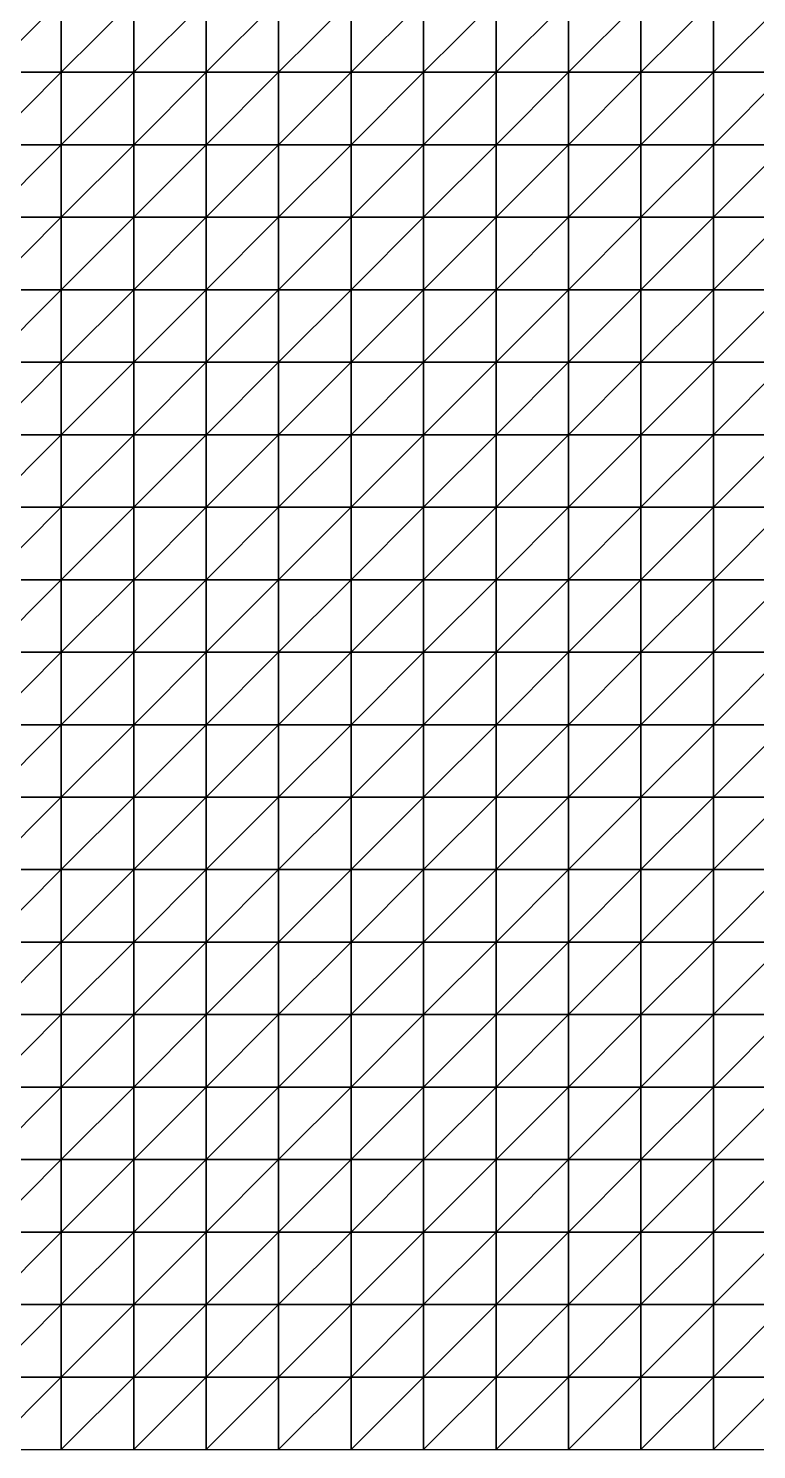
# Model space of a CAD drawing. Header units: metres. Extents: x 351000 to 353000, y 7455000 to 7457000.
# Drawn here: x 352238.7 to 352489.9, y 7455000 to 7455490.1 of the extents above; entities that cross this region are included whole.
import ezdxf

# ---------------------------------------------------------------- set-up
doc = ezdxf.new("R2010")
doc.units = ezdxf.units.M

msp = doc.modelspace()

# ---------------------------------------------------------------- linework, layer by layer
at = {"layer": 'TOPOGRAPHY'}
for points in [[(352225, 7455475, 1289.33), (352250, 7455475, 1289.4), (352250, 7455500, 1292.91)], [(352225, 7455475, 1289.33), (352250, 7455500, 1292.91), (352225, 7455500, 1292.41)], [(352250, 7455475, 1289.4), (352275, 7455475, 1290.27), (352275, 7455500, 1294.08)], [(352250, 7455475, 1289.4), (352275, 7455500, 1294.08), (352250, 7455500, 1292.91)], [(352275, 7455475, 1290.27), (352300, 7455475, 1291.84), (352300, 7455500, 1295.82)], [(352275, 7455475, 1290.27), (352300, 7455500, 1295.82), (352275, 7455500, 1294.08)], [(352300, 7455475, 1291.84), (352325, 7455475, 1293.96), (352325, 7455500, 1297.94)], [(352300, 7455475, 1291.84), (352325, 7455500, 1297.94), (352300, 7455500, 1295.82)], [(352325, 7455475, 1293.96), (352350, 7455475, 1296.39), (352350, 7455500, 1300.2)], [(352325, 7455475, 1293.96), (352350, 7455500, 1300.2), (352325, 7455500, 1297.94)], [(352350, 7455475, 1296.39), (352375, 7455475, 1298.87), (352375, 7455500, 1302.37)], [(352350, 7455475, 1296.39), (352375, 7455500, 1302.37), (352350, 7455500, 1300.2)], [(352375, 7455475, 1298.87), (352400, 7455475, 1301.11), (352400, 7455500, 1304.2)], [(352375, 7455475, 1298.87), (352400, 7455500, 1304.2), (352375, 7455500, 1302.37)], [(352400, 7455475, 1301.11), (352425, 7455475, 1302.87), (352425, 7455500, 1305.5)], [(352400, 7455475, 1301.11), (352425, 7455500, 1305.5), (352400, 7455500, 1304.2)], [(352425, 7455475, 1302.87), (352450, 7455475, 1303.95), (352450, 7455500, 1306.13)], [(352425, 7455475, 1302.87), (352450, 7455500, 1306.13), (352425, 7455500, 1305.5)], [(352450, 7455475, 1303.95), (352475, 7455475, 1304.23), (352475, 7455500, 1306.05)], [(352450, 7455475, 1303.95), (352475, 7455500, 1306.05), (352450, 7455500, 1306.13)], [(352475, 7455475, 1304.23), (352500, 7455475, 1303.68), (352500, 7455500, 1305.27)], [(352475, 7455475, 1304.23), (352500, 7455500, 1305.27), (352475, 7455500, 1306.05)], [(352225, 7455450, 1287.84), (352250, 7455450, 1287.35), (352250, 7455475, 1289.4)], [(352225, 7455450, 1287.84), (352250, 7455475, 1289.4), (352225, 7455475, 1289.33)], [(352250, 7455450, 1287.35), (352275, 7455450, 1287.64), (352275, 7455475, 1290.27)], [(352250, 7455450, 1287.35), (352275, 7455475, 1290.27), (352250, 7455475, 1289.4)], [(352275, 7455450, 1287.64), (352300, 7455450, 1288.69), (352300, 7455475, 1291.84)], [(352275, 7455450, 1287.64), (352300, 7455475, 1291.84), (352275, 7455475, 1290.27)], [(352300, 7455450, 1288.69), (352325, 7455450, 1290.38), (352325, 7455475, 1293.96)], [(352300, 7455450, 1288.69), (352325, 7455475, 1293.96), (352300, 7455475, 1291.84)], [(352325, 7455450, 1290.38), (352350, 7455450, 1292.52), (352350, 7455475, 1296.39)], [(352325, 7455450, 1290.38), (352350, 7455475, 1296.39), (352325, 7455475, 1293.96)], [(352350, 7455450, 1292.52), (352375, 7455450, 1294.85), (352375, 7455475, 1298.87)], [(352350, 7455450, 1292.52), (352375, 7455475, 1298.87), (352350, 7455475, 1296.39)], [(352375, 7455450, 1294.85), (352400, 7455450, 1297.11), (352400, 7455475, 1301.11)], [(352375, 7455450, 1294.85), (352400, 7455475, 1301.11), (352375, 7455475, 1298.87)], [(352400, 7455450, 1297.11), (352425, 7455450, 1299.01), (352425, 7455475, 1302.87)], [(352400, 7455450, 1297.11), (352425, 7455475, 1302.87), (352400, 7455475, 1301.11)], [(352425, 7455450, 1299.01), (352450, 7455450, 1300.34), (352450, 7455475, 1303.95)], [(352425, 7455450, 1299.01), (352450, 7455475, 1303.95), (352425, 7455475, 1302.87)], [(352450, 7455450, 1300.34), (352475, 7455450, 1300.92), (352475, 7455475, 1304.23)], [(352450, 7455450, 1300.34), (352475, 7455475, 1304.23), (352450, 7455475, 1303.95)], [(352475, 7455450, 1300.92), (352500, 7455450, 1300.68), (352500, 7455475, 1303.68)], [(352475, 7455450, 1300.92), (352500, 7455475, 1303.68), (352475, 7455475, 1304.23)], [(352225, 7455425, 1287.79), (352250, 7455425, 1286.59), (352250, 7455450, 1287.35)], [(352225, 7455425, 1287.79), (352250, 7455450, 1287.35), (352225, 7455450, 1287.84)], [(352250, 7455425, 1286.59), (352275, 7455425, 1286.05), (352275, 7455450, 1287.64)], [(352250, 7455425, 1286.59), (352275, 7455450, 1287.64), (352250, 7455450, 1287.35)], [(352275, 7455425, 1286.05), (352300, 7455425, 1286.24), (352300, 7455450, 1288.69)], [(352275, 7455425, 1286.05), (352300, 7455450, 1288.69), (352275, 7455450, 1287.64)], [(352300, 7455425, 1286.24), (352325, 7455425, 1287.11), (352325, 7455450, 1290.38)], [(352300, 7455425, 1286.24), (352325, 7455450, 1290.38), (352300, 7455450, 1288.69)], [(352325, 7455425, 1287.11), (352350, 7455425, 1288.54), (352350, 7455450, 1292.52)], [(352325, 7455425, 1287.11), (352350, 7455450, 1292.52), (352325, 7455450, 1290.38)], [(352350, 7455425, 1288.54), (352375, 7455425, 1290.34), (352375, 7455450, 1294.85)], [(352350, 7455425, 1288.54), (352375, 7455450, 1294.85), (352350, 7455450, 1292.52)], [(352375, 7455425, 1290.34), (352400, 7455425, 1292.27), (352400, 7455450, 1297.11)], [(352375, 7455425, 1290.34), (352400, 7455450, 1297.11), (352375, 7455450, 1294.85)], [(352400, 7455425, 1292.27), (352425, 7455425, 1294.08), (352425, 7455450, 1299.01)], [(352400, 7455425, 1292.27), (352425, 7455450, 1299.01), (352400, 7455450, 1297.11)], [(352425, 7455425, 1294.08), (352450, 7455425, 1295.52), (352450, 7455450, 1300.34)], [(352425, 7455425, 1294.08), (352450, 7455450, 1300.34), (352425, 7455450, 1299.01)], [(352450, 7455425, 1295.52), (352475, 7455425, 1296.41), (352475, 7455450, 1300.92)], [(352450, 7455425, 1295.52), (352475, 7455450, 1300.92), (352450, 7455450, 1300.34)], [(352475, 7455425, 1296.41), (352500, 7455425, 1296.61), (352500, 7455450, 1300.68)], [(352475, 7455425, 1296.41), (352500, 7455450, 1300.68), (352475, 7455450, 1300.92)], [(352225, 7455400, 1288.77), (352250, 7455400, 1286.76), (352250, 7455425, 1286.59)], [(352225, 7455400, 1288.77), (352250, 7455425, 1286.59), (352225, 7455425, 1287.79)], [(352250, 7455400, 1286.76), (352275, 7455400, 1285.23), (352275, 7455425, 1286.05)], [(352250, 7455400, 1286.76), (352275, 7455425, 1286.05), (352250, 7455425, 1286.59)], [(352275, 7455400, 1285.23), (352300, 7455400, 1284.33), (352300, 7455425, 1286.24)], [(352275, 7455400, 1285.23), (352300, 7455425, 1286.24), (352275, 7455425, 1286.05)], [(352300, 7455400, 1284.33), (352325, 7455400, 1284.12), (352325, 7455425, 1287.11)], [(352300, 7455400, 1284.33), (352325, 7455425, 1287.11), (352300, 7455425, 1286.24)], [(352325, 7455400, 1284.12), (352350, 7455400, 1284.57), (352350, 7455425, 1288.54)], [(352325, 7455400, 1284.12), (352350, 7455425, 1288.54), (352325, 7455425, 1287.11)], [(352350, 7455400, 1284.57), (352375, 7455400, 1285.57), (352375, 7455425, 1290.34)], [(352350, 7455400, 1284.57), (352375, 7455425, 1290.34), (352350, 7455425, 1288.54)], [(352375, 7455400, 1285.57), (352400, 7455400, 1286.97), (352400, 7455425, 1292.27)], [(352375, 7455400, 1285.57), (352400, 7455425, 1292.27), (352375, 7455425, 1290.34)], [(352400, 7455400, 1286.97), (352425, 7455400, 1288.54), (352425, 7455425, 1294.08)], [(352400, 7455400, 1286.97), (352425, 7455425, 1294.08), (352400, 7455425, 1292.27)], [(352425, 7455400, 1288.54), (352450, 7455400, 1290.06), (352450, 7455425, 1295.52)], [(352425, 7455400, 1288.54), (352450, 7455425, 1295.52), (352425, 7455425, 1294.08)], [(352450, 7455400, 1290.06), (352475, 7455400, 1291.3), (352475, 7455425, 1296.41)], [(352450, 7455400, 1290.06), (352475, 7455425, 1296.41), (352450, 7455425, 1295.52)], [(352475, 7455400, 1291.3), (352500, 7455400, 1292.1), (352500, 7455425, 1296.61)], [(352475, 7455400, 1291.3), (352500, 7455425, 1296.61), (352475, 7455425, 1296.41)], [(352225, 7455375, 1290.28), (352250, 7455375, 1287.46), (352250, 7455400, 1286.76)], [(352225, 7455375, 1290.28), (352250, 7455400, 1286.76), (352225, 7455400, 1288.77)], [(352250, 7455375, 1287.46), (352275, 7455375, 1284.92), (352275, 7455400, 1285.23)], [(352250, 7455375, 1287.46), (352275, 7455400, 1285.23), (352250, 7455400, 1286.76)], [(352275, 7455375, 1284.92), (352300, 7455375, 1282.88), (352300, 7455400, 1284.33)], [(352275, 7455375, 1284.92), (352300, 7455400, 1284.33), (352275, 7455400, 1285.23)], [(352300, 7455375, 1282.88), (352325, 7455375, 1281.51), (352325, 7455400, 1284.12)], [(352300, 7455375, 1282.88), (352325, 7455400, 1284.12), (352300, 7455400, 1284.33)], [(352325, 7455375, 1281.51), (352350, 7455375, 1280.89), (352350, 7455400, 1284.57)], [(352325, 7455375, 1281.51), (352350, 7455400, 1284.57), (352325, 7455400, 1284.12)], [(352350, 7455375, 1280.89), (352375, 7455375, 1281.03), (352375, 7455400, 1285.57)], [(352350, 7455375, 1280.89), (352375, 7455400, 1285.57), (352350, 7455400, 1284.57)], [(352375, 7455375, 1281.03), (352400, 7455375, 1281.82), (352400, 7455400, 1286.97)], [(352375, 7455375, 1281.03), (352400, 7455400, 1286.97), (352375, 7455400, 1285.57)], [(352400, 7455375, 1281.82), (352425, 7455375, 1283.11), (352425, 7455400, 1288.54)], [(352400, 7455375, 1281.82), (352425, 7455400, 1288.54), (352400, 7455400, 1286.97)], [(352425, 7455375, 1283.11), (352450, 7455375, 1284.7), (352450, 7455400, 1290.06)], [(352425, 7455375, 1283.11), (352450, 7455400, 1290.06), (352425, 7455400, 1288.54)], [(352450, 7455375, 1284.7), (352475, 7455375, 1286.36), (352475, 7455400, 1291.3)], [(352450, 7455375, 1284.7), (352475, 7455400, 1291.3), (352450, 7455400, 1290.06)], [(352475, 7455375, 1286.36), (352500, 7455375, 1287.86), (352500, 7455400, 1292.1)], [(352475, 7455375, 1286.36), (352500, 7455400, 1292.1), (352475, 7455400, 1291.3)], [(352225, 7455350, 1291.86), (352250, 7455350, 1288.37), (352250, 7455375, 1287.46)], [(352225, 7455350, 1291.86), (352250, 7455375, 1287.46), (352225, 7455375, 1290.28)], [(352250, 7455350, 1288.37), (352275, 7455350, 1284.97), (352275, 7455375, 1284.92)], [(352250, 7455350, 1288.37), (352275, 7455375, 1284.92), (352250, 7455375, 1287.46)], [(352275, 7455350, 1284.97), (352300, 7455350, 1281.94), (352300, 7455375, 1282.88)], [(352275, 7455350, 1284.97), (352300, 7455375, 1282.88), (352275, 7455375, 1284.92)], [(352300, 7455350, 1281.94), (352325, 7455350, 1279.55), (352325, 7455375, 1281.51)], [(352300, 7455350, 1281.94), (352325, 7455375, 1281.51), (352300, 7455375, 1282.88)], [(352325, 7455350, 1279.55), (352350, 7455350, 1277.98), (352350, 7455375, 1280.89)], [(352325, 7455350, 1279.55), (352350, 7455375, 1280.89), (352325, 7455375, 1281.51)], [(352350, 7455350, 1277.98), (352375, 7455350, 1277.32), (352375, 7455375, 1281.03)], [(352350, 7455350, 1277.98), (352375, 7455375, 1281.03), (352350, 7455375, 1280.89)], [(352375, 7455350, 1277.32), (352400, 7455350, 1277.57), (352400, 7455375, 1281.82)], [(352375, 7455350, 1277.32), (352400, 7455375, 1281.82), (352375, 7455375, 1281.03)], [(352400, 7455350, 1277.57), (352425, 7455350, 1278.61), (352425, 7455375, 1283.11)], [(352400, 7455350, 1277.57), (352425, 7455375, 1283.11), (352400, 7455375, 1281.82)], [(352425, 7455350, 1278.61), (352450, 7455350, 1280.29), (352450, 7455375, 1284.7)], [(352425, 7455350, 1278.61), (352450, 7455375, 1284.7), (352425, 7455375, 1283.11)], [(352450, 7455350, 1280.29), (352475, 7455350, 1282.35), (352475, 7455375, 1286.36)], [(352450, 7455350, 1280.29), (352475, 7455375, 1286.36), (352450, 7455375, 1284.7)], [(352475, 7455350, 1282.35), (352500, 7455350, 1284.55), (352500, 7455375, 1287.86)], [(352475, 7455350, 1282.35), (352500, 7455375, 1287.86), (352475, 7455375, 1286.36)], [(352225, 7455325, 1293.17), (352250, 7455325, 1289.32), (352250, 7455350, 1288.37)], [(352225, 7455325, 1293.17), (352250, 7455350, 1288.37), (352225, 7455350, 1291.86)], [(352250, 7455325, 1289.32), (352275, 7455325, 1285.38), (352275, 7455350, 1284.97)], [(352250, 7455325, 1289.32), (352275, 7455350, 1284.97), (352250, 7455350, 1288.37)], [(352275, 7455325, 1285.38), (352300, 7455325, 1281.7), (352300, 7455350, 1281.94)], [(352275, 7455325, 1285.38), (352300, 7455350, 1281.94), (352275, 7455350, 1284.97)], [(352300, 7455325, 1281.7), (352325, 7455325, 1278.61), (352325, 7455350, 1279.55)], [(352300, 7455325, 1281.7), (352325, 7455350, 1279.55), (352300, 7455350, 1281.94)], [(352325, 7455325, 1278.61), (352350, 7455325, 1276.36), (352350, 7455350, 1277.98)], [(352325, 7455325, 1278.61), (352350, 7455350, 1277.98), (352325, 7455350, 1279.55)], [(352350, 7455325, 1276.36), (352375, 7455325, 1275.11), (352375, 7455350, 1277.32)], [(352350, 7455325, 1276.36), (352375, 7455350, 1277.32), (352350, 7455350, 1277.98)], [(352375, 7455325, 1275.11), (352400, 7455325, 1274.93), (352400, 7455350, 1277.57)], [(352375, 7455325, 1275.11), (352400, 7455350, 1277.57), (352375, 7455350, 1277.32)], [(352400, 7455325, 1274.93), (352425, 7455325, 1275.77), (352425, 7455350, 1278.61)], [(352400, 7455325, 1274.93), (352425, 7455350, 1278.61), (352400, 7455350, 1277.57)], [(352425, 7455325, 1275.77), (352450, 7455325, 1277.5), (352450, 7455350, 1280.29)], [(352425, 7455325, 1275.77), (352450, 7455350, 1280.29), (352425, 7455350, 1278.61)], [(352450, 7455325, 1277.5), (352475, 7455325, 1279.87), (352475, 7455350, 1282.35)], [(352450, 7455325, 1277.5), (352475, 7455350, 1282.35), (352450, 7455350, 1280.29)], [(352475, 7455325, 1279.87), (352500, 7455325, 1282.61), (352500, 7455350, 1284.55)], [(352475, 7455325, 1279.87), (352500, 7455350, 1284.55), (352475, 7455350, 1282.35)], [(352225, 7455300, 1294.13), (352250, 7455300, 1290.31), (352250, 7455325, 1289.32)], [(352225, 7455300, 1294.13), (352250, 7455325, 1289.32), (352225, 7455325, 1293.17)], [(352250, 7455300, 1290.31), (352275, 7455300, 1286.29), (352275, 7455325, 1285.38)], [(352250, 7455300, 1290.31), (352275, 7455325, 1285.38), (352250, 7455325, 1289.32)], [(352275, 7455300, 1286.29), (352300, 7455300, 1282.42), (352300, 7455325, 1281.7)], [(352275, 7455300, 1286.29), (352300, 7455325, 1281.7), (352275, 7455325, 1285.38)], [(352300, 7455300, 1282.42), (352325, 7455300, 1279.05), (352325, 7455325, 1278.61)], [(352300, 7455300, 1282.42), (352325, 7455325, 1278.61), (352300, 7455325, 1281.7)], [(352325, 7455300, 1279.05), (352350, 7455300, 1276.46), (352350, 7455325, 1276.36)], [(352325, 7455300, 1279.05), (352350, 7455325, 1276.36), (352325, 7455325, 1278.61)], [(352350, 7455300, 1276.46), (352375, 7455300, 1274.88), (352375, 7455325, 1275.11)], [(352350, 7455300, 1276.46), (352375, 7455325, 1275.11), (352350, 7455325, 1276.36)], [(352375, 7455300, 1274.88), (352400, 7455300, 1274.41), (352400, 7455325, 1274.93)], [(352375, 7455300, 1274.88), (352400, 7455325, 1274.93), (352375, 7455325, 1275.11)], [(352400, 7455300, 1274.41), (352425, 7455300, 1275.05), (352425, 7455325, 1275.77)], [(352400, 7455300, 1274.41), (352425, 7455325, 1275.77), (352400, 7455325, 1274.93)], [(352425, 7455300, 1275.05), (352450, 7455300, 1276.7), (352450, 7455325, 1277.5)], [(352425, 7455300, 1275.05), (352450, 7455325, 1277.5), (352425, 7455325, 1275.77)], [(352450, 7455300, 1276.7), (352475, 7455300, 1279.15), (352475, 7455325, 1279.87)], [(352450, 7455300, 1276.7), (352475, 7455325, 1279.87), (352450, 7455325, 1277.5)], [(352475, 7455300, 1279.15), (352500, 7455300, 1282.12), (352500, 7455325, 1282.61)], [(352475, 7455300, 1279.15), (352500, 7455325, 1282.61), (352475, 7455325, 1279.87)], [(352225, 7455275, 1294.81), (352250, 7455275, 1291.48), (352250, 7455300, 1290.31)], [(352225, 7455275, 1294.81), (352250, 7455300, 1290.31), (352225, 7455300, 1294.13)], [(352250, 7455275, 1291.48), (352275, 7455275, 1287.87), (352275, 7455300, 1286.29)], [(352250, 7455275, 1291.48), (352275, 7455300, 1286.29), (352250, 7455300, 1290.31)], [(352275, 7455275, 1287.87), (352300, 7455275, 1284.29), (352300, 7455300, 1282.42)], [(352275, 7455275, 1287.87), (352300, 7455300, 1282.42), (352275, 7455300, 1286.29)], [(352300, 7455275, 1284.29), (352325, 7455275, 1281.07), (352325, 7455300, 1279.05)], [(352300, 7455275, 1284.29), (352325, 7455300, 1279.05), (352300, 7455300, 1282.42)], [(352325, 7455275, 1281.07), (352350, 7455275, 1278.5), (352350, 7455300, 1276.46)], [(352325, 7455275, 1281.07), (352350, 7455300, 1276.46), (352325, 7455300, 1279.05)], [(352350, 7455275, 1278.5), (352375, 7455275, 1276.8), (352375, 7455300, 1274.88)], [(352350, 7455275, 1278.5), (352375, 7455300, 1274.88), (352350, 7455300, 1276.46)], [(352375, 7455275, 1276.8), (352400, 7455275, 1276.12), (352400, 7455300, 1274.41)], [(352375, 7455275, 1276.8), (352400, 7455300, 1274.41), (352375, 7455300, 1274.88)], [(352400, 7455275, 1276.12), (352425, 7455275, 1276.5), (352425, 7455300, 1275.05)], [(352400, 7455275, 1276.12), (352425, 7455300, 1275.05), (352400, 7455300, 1274.41)], [(352425, 7455275, 1276.5), (352450, 7455275, 1277.88), (352450, 7455300, 1276.7)], [(352425, 7455275, 1276.5), (352450, 7455300, 1276.7), (352425, 7455300, 1275.05)], [(352450, 7455275, 1277.88), (352475, 7455275, 1280.08), (352475, 7455300, 1279.15)], [(352450, 7455275, 1277.88), (352475, 7455300, 1279.15), (352450, 7455300, 1276.7)], [(352475, 7455275, 1280.08), (352500, 7455275, 1282.85), (352500, 7455300, 1282.12)], [(352475, 7455275, 1280.08), (352500, 7455300, 1282.12), (352475, 7455300, 1279.15)], [(352225, 7455250, 1295.44), (352250, 7455250, 1293.01), (352250, 7455275, 1291.48)], [(352225, 7455250, 1295.44), (352250, 7455275, 1291.48), (352225, 7455275, 1294.81)], [(352250, 7455250, 1293.01), (352275, 7455250, 1290.23), (352275, 7455275, 1287.87)], [(352250, 7455250, 1293.01), (352275, 7455275, 1287.87), (352250, 7455275, 1291.48)], [(352275, 7455250, 1290.23), (352300, 7455250, 1287.35), (352300, 7455275, 1284.29)], [(352275, 7455250, 1290.23), (352300, 7455275, 1284.29), (352275, 7455275, 1287.87)], [(352300, 7455250, 1287.35), (352325, 7455250, 1284.63), (352325, 7455275, 1281.07)], [(352300, 7455250, 1287.35), (352325, 7455275, 1281.07), (352300, 7455275, 1284.29)], [(352325, 7455250, 1284.63), (352350, 7455250, 1282.33), (352350, 7455275, 1278.5)], [(352325, 7455250, 1284.63), (352350, 7455275, 1278.5), (352325, 7455275, 1281.07)], [(352350, 7455250, 1282.33), (352375, 7455250, 1280.67), (352375, 7455275, 1276.8)], [(352350, 7455250, 1282.33), (352375, 7455275, 1276.8), (352350, 7455275, 1278.5)], [(352375, 7455250, 1280.67), (352400, 7455250, 1279.79), (352400, 7455275, 1276.12)], [(352375, 7455250, 1280.67), (352400, 7455275, 1276.12), (352375, 7455275, 1276.8)], [(352400, 7455250, 1279.79), (352425, 7455250, 1279.78), (352425, 7455275, 1276.5)], [(352400, 7455250, 1279.79), (352425, 7455275, 1276.5), (352400, 7455275, 1276.12)], [(352425, 7455250, 1279.78), (352450, 7455250, 1280.61), (352450, 7455275, 1277.88)], [(352425, 7455250, 1279.78), (352450, 7455275, 1277.88), (352425, 7455275, 1276.5)], [(352450, 7455250, 1280.61), (352475, 7455250, 1282.18), (352475, 7455275, 1280.08)], [(352450, 7455250, 1280.61), (352475, 7455275, 1280.08), (352450, 7455275, 1277.88)], [(352475, 7455250, 1282.18), (352500, 7455250, 1284.29), (352500, 7455275, 1282.85)], [(352475, 7455250, 1282.18), (352500, 7455275, 1282.85), (352475, 7455275, 1280.08)], [(352225, 7455225, 1296.22), (352250, 7455225, 1294.93), (352250, 7455250, 1293.01)], [(352225, 7455225, 1296.22), (352250, 7455250, 1293.01), (352225, 7455250, 1295.44)], [(352250, 7455225, 1294.93), (352275, 7455225, 1293.26), (352275, 7455250, 1290.23)], [(352250, 7455225, 1294.93), (352275, 7455250, 1290.23), (352250, 7455250, 1293.01)], [(352275, 7455225, 1293.26), (352300, 7455225, 1291.33), (352300, 7455250, 1287.35)], [(352275, 7455225, 1293.26), (352300, 7455250, 1287.35), (352275, 7455250, 1290.23)], [(352300, 7455225, 1291.33), (352325, 7455225, 1289.33), (352325, 7455250, 1284.63)], [(352300, 7455225, 1291.33), (352325, 7455250, 1284.63), (352300, 7455250, 1287.35)], [(352325, 7455225, 1289.33), (352350, 7455225, 1287.45), (352350, 7455250, 1282.33)], [(352325, 7455225, 1289.33), (352350, 7455250, 1282.33), (352325, 7455250, 1284.63)], [(352350, 7455225, 1287.45), (352375, 7455225, 1285.86), (352375, 7455250, 1280.67)], [(352350, 7455225, 1287.45), (352375, 7455250, 1280.67), (352350, 7455250, 1282.33)], [(352375, 7455225, 1285.86), (352400, 7455225, 1284.73), (352400, 7455250, 1279.79)], [(352375, 7455225, 1285.86), (352400, 7455250, 1279.79), (352375, 7455250, 1280.67)], [(352400, 7455225, 1284.73), (352425, 7455225, 1284.17), (352425, 7455250, 1279.78)], [(352400, 7455225, 1284.73), (352425, 7455250, 1279.78), (352400, 7455250, 1279.79)], [(352425, 7455225, 1284.17), (352450, 7455225, 1284.19), (352450, 7455250, 1280.61)], [(352425, 7455225, 1284.17), (352450, 7455250, 1280.61), (352425, 7455250, 1279.78)], [(352450, 7455225, 1284.19), (352475, 7455225, 1284.78), (352475, 7455250, 1282.18)], [(352450, 7455225, 1284.19), (352475, 7455250, 1282.18), (352450, 7455250, 1280.61)], [(352475, 7455225, 1284.78), (352500, 7455225, 1285.83), (352500, 7455250, 1284.29)], [(352475, 7455225, 1284.78), (352500, 7455250, 1284.29), (352475, 7455250, 1282.18)], [(352225, 7455200, 1297.2), (352250, 7455200, 1297.14), (352250, 7455225, 1294.93)], [(352225, 7455200, 1297.2), (352250, 7455225, 1294.93), (352225, 7455225, 1296.22)], [(352250, 7455200, 1297.14), (352275, 7455200, 1296.63), (352275, 7455225, 1293.26)], [(352250, 7455200, 1297.14), (352275, 7455225, 1293.26), (352250, 7455225, 1294.93)], [(352275, 7455200, 1296.63), (352300, 7455200, 1295.72), (352300, 7455225, 1291.33)], [(352275, 7455200, 1296.63), (352300, 7455225, 1291.33), (352275, 7455225, 1293.26)], [(352300, 7455200, 1295.72), (352325, 7455200, 1294.47), (352325, 7455225, 1289.33)], [(352300, 7455200, 1295.72), (352325, 7455225, 1289.33), (352300, 7455225, 1291.33)], [(352325, 7455200, 1294.47), (352350, 7455200, 1293.01), (352350, 7455225, 1287.45)], [(352325, 7455200, 1294.47), (352350, 7455225, 1287.45), (352325, 7455225, 1289.33)], [(352350, 7455200, 1293.01), (352375, 7455200, 1291.48), (352375, 7455225, 1285.86)], [(352350, 7455200, 1293.01), (352375, 7455225, 1285.86), (352350, 7455225, 1287.45)], [(352375, 7455200, 1291.48), (352400, 7455200, 1290.02), (352400, 7455225, 1284.73)], [(352375, 7455200, 1291.48), (352400, 7455225, 1284.73), (352375, 7455225, 1285.86)], [(352400, 7455200, 1290.02), (352425, 7455200, 1288.76), (352425, 7455225, 1284.17)], [(352400, 7455200, 1290.02), (352425, 7455225, 1284.17), (352400, 7455225, 1284.73)], [(352425, 7455200, 1288.76), (352450, 7455200, 1287.81), (352450, 7455225, 1284.19)], [(352425, 7455200, 1288.76), (352450, 7455225, 1284.19), (352425, 7455225, 1284.17)], [(352450, 7455200, 1287.81), (352475, 7455200, 1287.2), (352475, 7455225, 1284.78)], [(352450, 7455200, 1287.81), (352475, 7455225, 1284.78), (352450, 7455225, 1284.19)], [(352475, 7455200, 1287.2), (352500, 7455200, 1286.94), (352500, 7455225, 1285.83)], [(352475, 7455200, 1287.2), (352500, 7455225, 1285.83), (352475, 7455225, 1284.78)], [(352225, 7455175, 1298.26), (352250, 7455175, 1299.26), (352250, 7455200, 1297.14)], [(352225, 7455175, 1298.26), (352250, 7455200, 1297.14), (352225, 7455200, 1297.2)], [(352250, 7455175, 1299.26), (352275, 7455175, 1299.79), (352275, 7455200, 1296.63)], [(352250, 7455175, 1299.26), (352275, 7455200, 1296.63), (352250, 7455200, 1297.14)], [(352275, 7455175, 1299.79), (352300, 7455175, 1299.76), (352300, 7455200, 1295.72)], [(352275, 7455175, 1299.79), (352300, 7455200, 1295.72), (352275, 7455200, 1296.63)], [(352300, 7455175, 1299.76), (352325, 7455175, 1299.16), (352325, 7455200, 1294.47)], [(352300, 7455175, 1299.76), (352325, 7455200, 1294.47), (352300, 7455200, 1295.72)], [(352325, 7455175, 1299.16), (352350, 7455175, 1298.04), (352350, 7455200, 1293.01)], [(352325, 7455175, 1299.16), (352350, 7455200, 1293.01), (352325, 7455200, 1294.47)], [(352350, 7455175, 1298.04), (352375, 7455175, 1296.49), (352375, 7455200, 1291.48)], [(352350, 7455175, 1298.04), (352375, 7455200, 1291.48), (352350, 7455200, 1293.01)], [(352375, 7455175, 1296.49), (352400, 7455175, 1294.66), (352400, 7455200, 1290.02)], [(352375, 7455175, 1296.49), (352400, 7455200, 1290.02), (352375, 7455200, 1291.48)], [(352400, 7455175, 1294.66), (352425, 7455175, 1292.68), (352425, 7455200, 1288.76)], [(352400, 7455175, 1294.66), (352425, 7455200, 1288.76), (352400, 7455200, 1290.02)], [(352425, 7455175, 1292.68), (352450, 7455175, 1290.71), (352450, 7455200, 1287.81)], [(352425, 7455175, 1292.68), (352450, 7455200, 1287.81), (352425, 7455200, 1288.76)], [(352450, 7455175, 1290.71), (352475, 7455175, 1288.88), (352475, 7455200, 1287.2)], [(352450, 7455175, 1290.71), (352475, 7455200, 1287.2), (352450, 7455200, 1287.81)], [(352475, 7455175, 1288.88), (352500, 7455175, 1287.29), (352500, 7455200, 1286.94)], [(352475, 7455175, 1288.88), (352500, 7455200, 1286.94), (352475, 7455200, 1287.2)], [(352225, 7455150, 1299.05), (352250, 7455150, 1300.79), (352250, 7455175, 1299.26)], [(352225, 7455150, 1299.05), (352250, 7455175, 1299.26), (352225, 7455175, 1298.26)], [(352250, 7455150, 1300.79), (352275, 7455150, 1302.03), (352275, 7455175, 1299.79)], [(352250, 7455150, 1300.79), (352275, 7455175, 1299.79), (352250, 7455175, 1299.26)], [(352275, 7455150, 1302.03), (352300, 7455150, 1302.63), (352300, 7455175, 1299.76)], [(352275, 7455150, 1302.03), (352300, 7455175, 1299.76), (352275, 7455175, 1299.79)], [(352300, 7455150, 1302.63), (352325, 7455150, 1302.49), (352325, 7455175, 1299.16)], [(352300, 7455150, 1302.63), (352325, 7455175, 1299.16), (352300, 7455175, 1299.76)], [(352325, 7455150, 1302.49), (352350, 7455150, 1301.59), (352350, 7455175, 1298.04)], [(352325, 7455150, 1302.49), (352350, 7455175, 1298.04), (352325, 7455175, 1299.16)], [(352350, 7455150, 1301.59), (352375, 7455150, 1300), (352375, 7455175, 1296.49)], [(352350, 7455150, 1301.59), (352375, 7455175, 1296.49), (352350, 7455175, 1298.04)], [(352375, 7455150, 1300), (352400, 7455150, 1297.83), (352400, 7455175, 1294.66)], [(352375, 7455150, 1300), (352400, 7455175, 1294.66), (352375, 7455175, 1296.49)], [(352400, 7455150, 1297.83), (352425, 7455150, 1295.23), (352425, 7455175, 1292.68)], [(352400, 7455150, 1297.83), (352425, 7455175, 1292.68), (352400, 7455175, 1294.66)], [(352425, 7455150, 1295.23), (352450, 7455150, 1292.4), (352450, 7455175, 1290.71)], [(352425, 7455150, 1295.23), (352450, 7455175, 1290.71), (352425, 7455175, 1292.68)], [(352450, 7455150, 1292.4), (352475, 7455150, 1289.55), (352475, 7455175, 1288.88)], [(352450, 7455150, 1292.4), (352475, 7455175, 1288.88), (352450, 7455175, 1290.71)], [(352475, 7455150, 1289.55), (352500, 7455150, 1286.84), (352500, 7455175, 1287.29)], [(352475, 7455150, 1289.55), (352500, 7455175, 1287.29), (352475, 7455175, 1288.88)], [(352225, 7455125, 1299.1), (352250, 7455125, 1301.13), (352250, 7455150, 1300.79)], [(352225, 7455125, 1299.1), (352250, 7455150, 1300.79), (352225, 7455150, 1299.05)], [(352250, 7455125, 1301.13), (352275, 7455125, 1302.7), (352275, 7455150, 1302.03)], [(352250, 7455125, 1301.13), (352275, 7455150, 1302.03), (352250, 7455150, 1300.79)], [(352275, 7455125, 1302.7), (352300, 7455125, 1303.61), (352300, 7455150, 1302.63)], [(352275, 7455125, 1302.7), (352300, 7455150, 1302.63), (352275, 7455150, 1302.03)], [(352300, 7455125, 1303.61), (352325, 7455125, 1303.72), (352325, 7455150, 1302.49)], [(352300, 7455125, 1303.61), (352325, 7455150, 1302.49), (352300, 7455150, 1302.63)], [(352325, 7455125, 1303.72), (352350, 7455125, 1302.97), (352350, 7455150, 1301.59)], [(352325, 7455125, 1303.72), (352350, 7455150, 1301.59), (352325, 7455150, 1302.49)], [(352350, 7455125, 1302.97), (352375, 7455125, 1301.38), (352375, 7455150, 1300)], [(352350, 7455125, 1302.97), (352375, 7455150, 1300), (352350, 7455150, 1301.59)], [(352375, 7455125, 1301.38), (352400, 7455125, 1299.03), (352400, 7455150, 1297.83)], [(352375, 7455125, 1301.38), (352400, 7455150, 1297.83), (352375, 7455150, 1300)], [(352400, 7455125, 1299.03), (352425, 7455125, 1296.08), (352425, 7455150, 1295.23)], [(352400, 7455125, 1299.03), (352425, 7455150, 1295.23), (352400, 7455150, 1297.83)], [(352425, 7455125, 1296.08), (352450, 7455125, 1292.73), (352450, 7455150, 1292.4)], [(352425, 7455125, 1296.08), (352450, 7455150, 1292.4), (352425, 7455150, 1295.23)], [(352450, 7455125, 1292.73), (352475, 7455125, 1289.23), (352475, 7455150, 1289.55)], [(352450, 7455125, 1292.73), (352475, 7455150, 1289.55), (352450, 7455150, 1292.4)], [(352475, 7455125, 1289.23), (352500, 7455125, 1285.81), (352500, 7455150, 1286.84)], [(352475, 7455125, 1289.23), (352500, 7455150, 1286.84), (352475, 7455150, 1289.55)], [(352225, 7455100, 1297.96), (352250, 7455100, 1299.83), (352250, 7455125, 1301.13)], [(352225, 7455100, 1297.96), (352250, 7455125, 1301.13), (352225, 7455125, 1299.1)], [(352250, 7455100, 1299.83), (352275, 7455100, 1301.34), (352275, 7455125, 1302.7)], [(352250, 7455100, 1299.83), (352275, 7455125, 1302.7), (352250, 7455125, 1301.13)], [(352275, 7455100, 1301.34), (352300, 7455100, 1302.28), (352300, 7455125, 1303.61)], [(352275, 7455100, 1301.34), (352300, 7455125, 1303.61), (352275, 7455125, 1302.7)], [(352300, 7455100, 1302.28), (352325, 7455100, 1302.5), (352325, 7455125, 1303.72)], [(352300, 7455100, 1302.28), (352325, 7455125, 1303.72), (352300, 7455125, 1303.61)], [(352325, 7455100, 1302.5), (352350, 7455100, 1301.89), (352350, 7455125, 1302.97)], [(352325, 7455100, 1302.5), (352350, 7455125, 1302.97), (352325, 7455125, 1303.72)], [(352350, 7455100, 1301.89), (352375, 7455100, 1300.43), (352375, 7455125, 1301.38)], [(352350, 7455100, 1301.89), (352375, 7455125, 1301.38), (352350, 7455125, 1302.97)], [(352375, 7455100, 1300.43), (352400, 7455100, 1298.17), (352400, 7455125, 1299.03)], [(352375, 7455100, 1300.43), (352400, 7455125, 1299.03), (352375, 7455125, 1301.38)], [(352400, 7455100, 1298.17), (352425, 7455100, 1295.25), (352425, 7455125, 1296.08)], [(352400, 7455100, 1298.17), (352425, 7455125, 1296.08), (352400, 7455125, 1299.03)], [(352425, 7455100, 1295.25), (352450, 7455100, 1291.86), (352450, 7455125, 1292.73)], [(352425, 7455100, 1295.25), (352450, 7455125, 1292.73), (352425, 7455125, 1296.08)], [(352450, 7455100, 1291.86), (352475, 7455100, 1288.23), (352475, 7455125, 1289.23)], [(352450, 7455100, 1291.86), (352475, 7455125, 1289.23), (352450, 7455125, 1292.73)], [(352475, 7455100, 1288.23), (352500, 7455100, 1284.61), (352500, 7455125, 1285.81)], [(352475, 7455100, 1288.23), (352500, 7455125, 1285.81), (352475, 7455125, 1289.23)], [(352225, 7455075, 1295.31), (352250, 7455075, 1296.66), (352250, 7455100, 1299.83)], [(352225, 7455075, 1295.31), (352250, 7455100, 1299.83), (352225, 7455100, 1297.96)], [(352250, 7455075, 1296.66), (352275, 7455075, 1297.83), (352275, 7455100, 1301.34)], [(352250, 7455075, 1296.66), (352275, 7455100, 1301.34), (352250, 7455100, 1299.83)], [(352275, 7455075, 1297.83), (352300, 7455075, 1298.63), (352300, 7455100, 1302.28)], [(352275, 7455075, 1297.83), (352300, 7455100, 1302.28), (352275, 7455100, 1301.34)], [(352300, 7455075, 1298.63), (352325, 7455075, 1298.89), (352325, 7455100, 1302.5)], [(352300, 7455075, 1298.63), (352325, 7455100, 1302.5), (352300, 7455100, 1302.28)], [(352325, 7455075, 1298.89), (352350, 7455075, 1298.5), (352350, 7455100, 1301.89)], [(352325, 7455075, 1298.89), (352350, 7455100, 1301.89), (352325, 7455100, 1302.5)], [(352350, 7455075, 1298.5), (352375, 7455075, 1297.39), (352375, 7455100, 1300.43)], [(352350, 7455075, 1298.5), (352375, 7455100, 1300.43), (352350, 7455100, 1301.89)], [(352375, 7455075, 1297.39), (352400, 7455075, 1295.57), (352400, 7455100, 1298.17)], [(352375, 7455075, 1297.39), (352400, 7455100, 1298.17), (352375, 7455100, 1300.43)], [(352400, 7455075, 1295.57), (352425, 7455075, 1293.12), (352425, 7455100, 1295.25)], [(352400, 7455075, 1295.57), (352425, 7455100, 1295.25), (352400, 7455100, 1298.17)], [(352425, 7455075, 1293.12), (352450, 7455075, 1290.19), (352450, 7455100, 1291.86)], [(352425, 7455075, 1293.12), (352450, 7455100, 1291.86), (352425, 7455100, 1295.25)], [(352450, 7455075, 1290.19), (352475, 7455075, 1286.96), (352475, 7455100, 1288.23)], [(352450, 7455075, 1290.19), (352475, 7455100, 1288.23), (352450, 7455100, 1291.86)], [(352475, 7455075, 1286.96), (352500, 7455075, 1283.67), (352500, 7455100, 1284.61)], [(352475, 7455075, 1286.96), (352500, 7455100, 1284.61), (352475, 7455100, 1288.23)], [(352225, 7455050, 1291.13), (352250, 7455050, 1291.77), (352250, 7455075, 1296.66)], [(352225, 7455050, 1291.13), (352250, 7455075, 1296.66), (352225, 7455075, 1295.31)], [(352250, 7455050, 1291.77), (352275, 7455050, 1292.46), (352275, 7455075, 1297.83)], [(352250, 7455050, 1291.77), (352275, 7455075, 1297.83), (352250, 7455075, 1296.66)], [(352275, 7455050, 1292.46), (352300, 7455050, 1293.05), (352300, 7455075, 1298.63)], [(352275, 7455050, 1292.46), (352300, 7455075, 1298.63), (352275, 7455075, 1297.83)], [(352300, 7455050, 1293.05), (352325, 7455050, 1293.41), (352325, 7455075, 1298.89)], [(352300, 7455050, 1293.05), (352325, 7455075, 1298.89), (352300, 7455075, 1298.63)], [(352325, 7455050, 1293.41), (352350, 7455050, 1293.38), (352350, 7455075, 1298.5)], [(352325, 7455050, 1293.41), (352350, 7455075, 1298.5), (352325, 7455075, 1298.89)], [(352350, 7455050, 1293.38), (352375, 7455050, 1292.86), (352375, 7455075, 1297.39)], [(352350, 7455050, 1293.38), (352375, 7455075, 1297.39), (352350, 7455075, 1298.5)], [(352375, 7455050, 1292.86), (352400, 7455050, 1291.82), (352400, 7455075, 1295.57)], [(352375, 7455050, 1292.86), (352400, 7455075, 1295.57), (352375, 7455075, 1297.39)], [(352400, 7455050, 1291.82), (352425, 7455050, 1290.25), (352425, 7455075, 1293.12)], [(352400, 7455050, 1291.82), (352425, 7455075, 1293.12), (352400, 7455075, 1295.57)], [(352425, 7455050, 1290.25), (352450, 7455050, 1288.22), (352450, 7455075, 1290.19)], [(352425, 7455050, 1290.25), (352450, 7455075, 1290.19), (352425, 7455075, 1293.12)], [(352450, 7455050, 1288.22), (352475, 7455050, 1285.85), (352475, 7455075, 1286.96)], [(352450, 7455050, 1288.22), (352475, 7455075, 1286.96), (352450, 7455075, 1290.19)], [(352475, 7455050, 1285.85), (352500, 7455050, 1283.3), (352500, 7455075, 1283.67)], [(352475, 7455050, 1285.85), (352500, 7455075, 1283.67), (352475, 7455075, 1286.96)], [(352225, 7455025, 1285.73), (352250, 7455025, 1285.65), (352250, 7455050, 1291.77)], [(352225, 7455025, 1285.73), (352250, 7455050, 1291.77), (352225, 7455050, 1291.13)], [(352250, 7455025, 1285.65), (352275, 7455025, 1285.88), (352275, 7455050, 1292.46)], [(352250, 7455025, 1285.65), (352275, 7455050, 1292.46), (352250, 7455050, 1291.77)], [(352275, 7455025, 1285.88), (352300, 7455025, 1286.33), (352300, 7455050, 1293.05)], [(352275, 7455025, 1285.88), (352300, 7455050, 1293.05), (352275, 7455050, 1292.46)], [(352300, 7455025, 1286.33), (352325, 7455025, 1286.88), (352325, 7455050, 1293.41)], [(352300, 7455025, 1286.33), (352325, 7455050, 1293.41), (352300, 7455050, 1293.05)], [(352325, 7455025, 1286.88), (352350, 7455025, 1287.36), (352350, 7455050, 1293.38)], [(352325, 7455025, 1286.88), (352350, 7455050, 1293.38), (352325, 7455050, 1293.41)], [(352350, 7455025, 1287.36), (352375, 7455025, 1287.65), (352375, 7455050, 1292.86)], [(352350, 7455025, 1287.36), (352375, 7455050, 1292.86), (352350, 7455050, 1293.38)], [(352375, 7455025, 1287.65), (352400, 7455025, 1287.62), (352400, 7455050, 1291.82)], [(352375, 7455025, 1287.65), (352400, 7455050, 1291.82), (352375, 7455050, 1292.86)], [(352400, 7455025, 1287.62), (352425, 7455025, 1287.19), (352425, 7455050, 1290.25)], [(352400, 7455025, 1287.62), (352425, 7455050, 1290.25), (352400, 7455050, 1291.82)], [(352425, 7455025, 1287.19), (352450, 7455025, 1286.36), (352450, 7455050, 1288.22)], [(352425, 7455025, 1287.19), (352450, 7455050, 1288.22), (352425, 7455050, 1290.25)], [(352450, 7455025, 1286.36), (352475, 7455025, 1285.13), (352475, 7455050, 1285.85)], [(352450, 7455025, 1286.36), (352475, 7455050, 1285.85), (352450, 7455050, 1288.22)], [(352475, 7455025, 1285.13), (352500, 7455025, 1283.59), (352500, 7455050, 1283.3)], [(352475, 7455025, 1285.13), (352500, 7455050, 1283.3), (352475, 7455050, 1285.85)], [(352225, 7455000, 1279.72), (352250, 7455000, 1279.07), (352250, 7455025, 1285.65)], [(352225, 7455000, 1279.72), (352250, 7455025, 1285.65), (352225, 7455025, 1285.73)], [(352250, 7455000, 1279.07), (352275, 7455000, 1278.99), (352275, 7455025, 1285.88)], [(352250, 7455000, 1279.07), (352275, 7455025, 1285.88), (352250, 7455025, 1285.65)], [(352275, 7455000, 1278.99), (352300, 7455000, 1279.42), (352300, 7455025, 1286.33)], [(352275, 7455000, 1278.99), (352300, 7455025, 1286.33), (352275, 7455025, 1285.88)], [(352300, 7455000, 1279.42), (352325, 7455000, 1280.26), (352325, 7455025, 1286.88)], [(352300, 7455000, 1279.42), (352325, 7455025, 1286.88), (352300, 7455025, 1286.33)], [(352325, 7455000, 1280.26), (352350, 7455000, 1281.36), (352350, 7455025, 1287.36)], [(352325, 7455000, 1280.26), (352350, 7455025, 1287.36), (352325, 7455025, 1286.88)], [(352350, 7455000, 1281.36), (352375, 7455000, 1282.53), (352375, 7455025, 1287.65)], [(352350, 7455000, 1281.36), (352375, 7455025, 1287.65), (352350, 7455025, 1287.36)], [(352375, 7455000, 1282.53), (352400, 7455000, 1283.6), (352400, 7455025, 1287.62)], [(352375, 7455000, 1282.53), (352400, 7455025, 1287.62), (352375, 7455025, 1287.65)], [(352400, 7455000, 1283.6), (352425, 7455000, 1284.4), (352425, 7455025, 1287.19)], [(352400, 7455000, 1283.6), (352425, 7455025, 1287.19), (352400, 7455025, 1287.62)], [(352425, 7455000, 1284.4), (352450, 7455000, 1284.83), (352450, 7455025, 1286.36)], [(352425, 7455000, 1284.4), (352450, 7455025, 1286.36), (352425, 7455025, 1287.19)], [(352450, 7455000, 1284.83), (352475, 7455000, 1284.82), (352475, 7455025, 1285.13)], [(352450, 7455000, 1284.83), (352475, 7455025, 1285.13), (352450, 7455025, 1286.36)], [(352475, 7455000, 1284.82), (352500, 7455000, 1284.35), (352500, 7455025, 1283.59)], [(352475, 7455000, 1284.82), (352500, 7455025, 1283.59), (352475, 7455025, 1285.13)]]:
    msp.add_3dface(points, dxfattribs=at)

doc.saveas('drawing.dxf')
